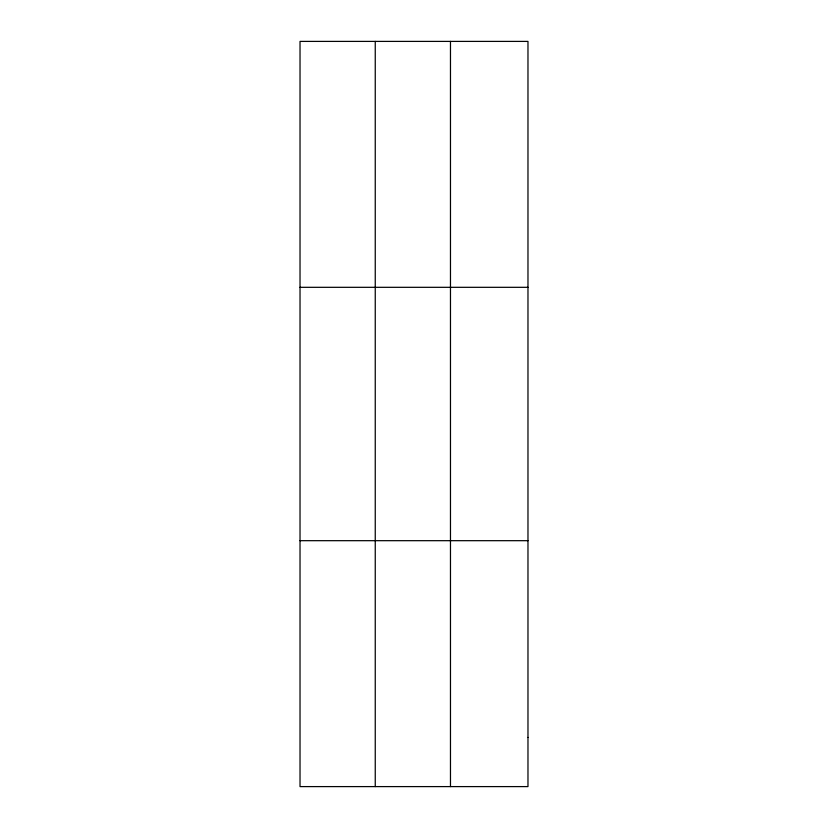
<?xml version="1.0" encoding="UTF-8"?>
<svg xmlns="http://www.w3.org/2000/svg" width="828" height="828" viewBox="0 0 828 828"><rect width="100%" height="100%" fill="white"/><g stroke="black" fill="none" stroke-linecap="round" stroke-linejoin="round"><path stroke-width="1.24" d="M375.25 786.6L375.25 41.4M450.473 786.6L450.473 41.4M300.026 287.316L527.974 287.316M300.026 540.684L527.974 540.684M527.974 737.417L527.974 786.6L300.026 786.6L300.026 41.4L527.974 41.4L527.974 737.417"/></g></svg>
